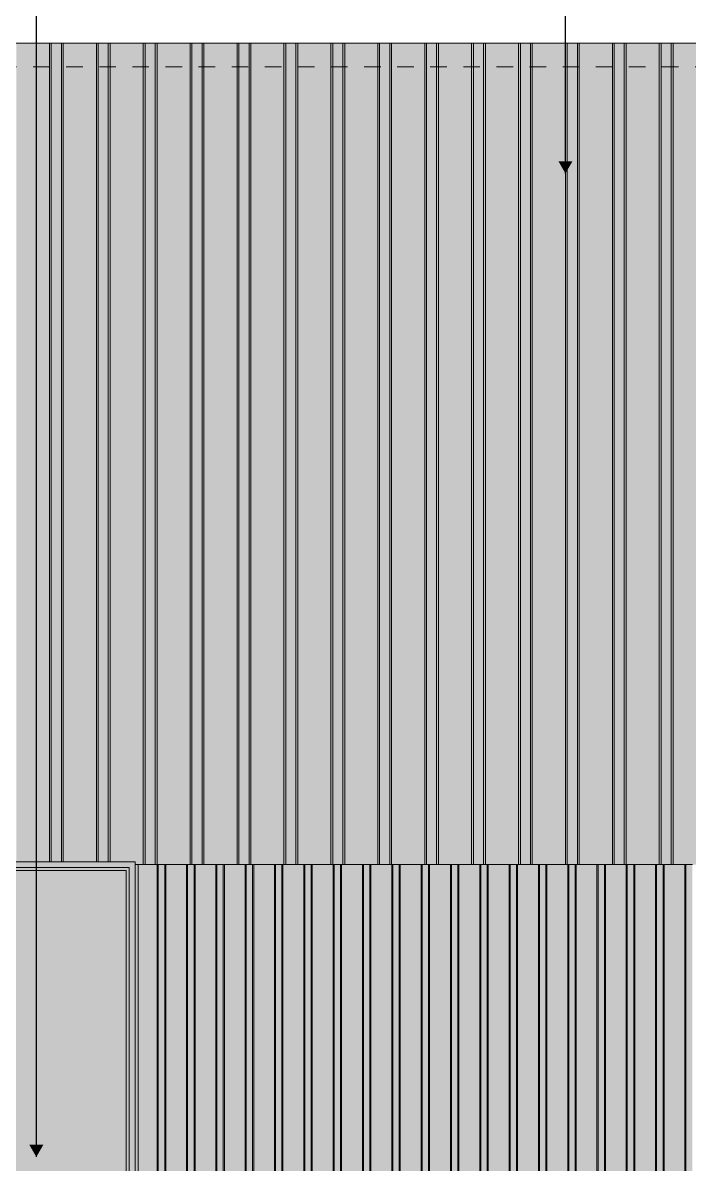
# Model space of a CAD drawing. Header units: millimetres. Extents: x 365175 to 2667127, y -330297 to -162108.
# Drawn here: x 2340302 to 2345984, y -321487 to -311759 of the extents above; entities that cross this region are included whole.
import ezdxf

# ---------------------------------------------------------------- set-up
doc = ezdxf.new("R2010")
doc.units = ezdxf.units.MM
doc.header["$MEASUREMENT"] = 0
doc.linetypes.add('Dashed', pattern=[282.222223, 141.111112, -141.111112])
doc.layers.add('Cotations - Altitudes & Niveaux', color=7, linetype='Continuous')
doc.layers.add('Fenêtres ARCHICAD', color=7, linetype='Continuous')
doc.dimstyles.new('STYLE_GENERE__6', dxfattribs={"dimtxt": 0.18, "dimasz": 114, "dimexe": 0.18, "dimexo": 0.0625, "dimgap": 0, "dimtad": 0, "dimtih": 1, "dimtoh": 1, "dimdec": 4, "dimzin": 0, "dimdsep": 46, "dimcen": 0.09, "dimadec": 0, "dimazin": 0, "dimtfac": 1, "dimtdec": 4, "dimtmove": 0, "dimatfit": 3, "dimldrblk": 'ARROWHEAD_16', "dimfxl": 0, "dimtolj": 1, "dimtzin": 0, "dimarcsym": 0})

# ---------------------------------------------------------------- blocks, each defined once
blk = doc.blocks.new('Élément de coupe_1400_4', base_point=(2775447.7, -323933.6))
at = {"linetype": 'Continuous', "lineweight": 0, "true_color": 0x000000}
blk.add_hatch(color=18, dxfattribs=at).paths.add_polyline_path([(2341259.1, -318933.6), (2341259.1, -323933.6), (2341286.7, -323933.6), (2341286.7, -318933.6)])
blk.add_hatch(color=18, dxfattribs=at).paths.add_polyline_path([(2341259.1, -318933.6), (2341259.1, -323933.6), (2341286.7, -323933.6), (2341286.7, -318933.6)])
blk = doc.blocks.new('Élément de coupe_1413_4', base_point=(2775447.7, -323933.6))
at = {"layer": 'Fenêtres ARCHICAD', "linetype": 'Continuous', "lineweight": 0, "true_color": 0x000000}
for points in [[(2339609, -318933.6), (2339609, -318933.6), (2339609, -323933.6), (2339609.1, -323933.6), (2339609.1, -318908.6), (2339609, -318908.6)], [(2339609, -318933.6), (2339609, -318933.6), (2339609, -323933.6), (2339609.1, -323933.6), (2339609.1, -318908.6), (2339609, -318908.6)], [(2339609.1, -318908.6), (2339609.1, -323933.6), (2339634.1, -323933.6), (2339659.1, -323908.6), (2339659.1, -318958.6)], [(2339609.1, -318908.6), (2339659.1, -318958.6), (2341209.1, -318958.6), (2341259.1, -318908.6)], [(2339659.1, -318983.6), (2339684, -318983.6), (2341184, -318983.6), (2341209, -318983.6), (2341209, -318958.6), (2339659.1, -318958.6)], [(2339659.1, -318983.6), (2339684, -318983.6), (2341184, -318983.6), (2341209, -318983.6), (2341209, -318958.6), (2339659.1, -318958.6)], [(2341209, -318958.6), (2341209, -323908.6), (2341209, -323908.6), (2341209, -318958.6)], [(2341209, -318958.6), (2341209, -323908.6), (2341209, -323908.6), (2341209, -318958.6)], [(2341209.1, -318958.6), (2341209, -318958.6), (2341209, -323908.6), (2341209.1, -323908.6)], [(2341209.1, -318958.6), (2341209, -318958.6), (2341209, -323908.6), (2341209.1, -323908.6)], [(2341209.1, -323908.6), (2341234.1, -323933.6), (2341259.1, -323933.6), (2341259.1, -318908.6), (2341209.1, -318958.6)], [(2339659.1, -318983.6), (2339659.1, -323883.6), (2339684, -323883.6), (2339684, -318983.6)], [(2339659.1, -319544.4), (2339684, -319544.4), (2339684, -318983.6), (2339659.1, -318983.6)], [(2341184, -318983.6), (2339684, -318983.6), (2339684, -323883.6), (2341184, -323883.6)], [(2339684, -319562.8), (2340862.5, -319562.8), (2340862.5, -323883.6), (2341184, -323883.6), (2341184, -318983.6), (2339684, -318983.6)], [(2341184, -318983.6), (2341184, -323883.6), (2341209, -323883.6), (2341209, -318983.6)], [(2341184, -318983.6), (2341184, -323883.6), (2341209, -323883.6), (2341209, -318983.6)], [(2339634.1, -323933.6), (2341234.1, -323933.6), (2341209.1, -323908.6), (2339659.1, -323908.6)], [(2339684, -323883.6), (2339659.1, -323883.6), (2339659.1, -323908.6), (2341209, -323908.6), (2341209, -323883.6), (2341184, -323883.6)], [(2341209, -323883.6), (2340873, -323883.6), (2340873, -323908.6), (2341209, -323908.6)]]:
    blk.add_hatch(color=18, dxfattribs=at).paths.add_polyline_path(points)
at = {"layer": 'Fenêtres ARCHICAD', "color": 7, "linetype": 'Continuous', "lineweight": 5}
for p, q in [((2339609, -318933.6), (2339609, -323933.6)), ((2339609.1, -318908.6), (2339609.1, -323933.6)), ((2341259.1, -318908.6), (2339609.1, -318908.6)), ((2339659.1, -323908.6), (2339659.1, -318958.6)), ((2339659.1, -318958.6), (2341209.1, -318958.6)), ((2341209, -318958.6), (2341209, -323908.6)), ((2341209.1, -318958.6), (2341209.1, -323908.6)), ((2341259.1, -323933.6), (2341259.1, -318908.6)), ((2339684, -323883.6), (2339684, -318983.6)), ((2339684, -318983.6), (2341184, -318983.6)), ((2341184, -318983.6), (2341184, -323883.6)), ((2341209.1, -323908.6), (2339659.1, -323908.6)), ((2341184, -323883.6), (2339684, -323883.6))]:
    blk.add_line(p, q, dxfattribs=at)
blk = doc.blocks.new('Élément de coupe_1420_4', base_point=(2775447.7, -323933.6))
at = {"linetype": 'Continuous', "lineweight": 0, "true_color": 0x000000}
for points in [[(2341286.7, -323933.6), (2341447.9, -323933.6), (2341447.9, -318933.6), (2341286.7, -318933.6)], [(2341286.7, -318950.9), (2341314.7, -318950.9), (2341314.7, -318985.1), (2341401.2, -318985.1), (2341436.2, -318950.9), (2341438.4, -318950.9), (2341288.5, -319226.5), (2341288.5, -323933.6), (2341447.9, -323933.6), (2341447.9, -318933.6), (2341286.7, -318933.6)], [(2341447.9, -323933.6), (2341456.5, -323933.6), (2341456.5, -318933.6), (2341447.9, -318933.6)], [(2341447.9, -323933.6), (2341456.5, -323933.6), (2341456.5, -318933.6), (2341447.9, -318933.6)], [(2341456.5, -323933.6), (2341511.5, -323933.6), (2341511.5, -318933.6), (2341456.5, -318933.6)], [(2341511.5, -323933.6), (2341520.2, -323933.6), (2341520.2, -318933.6), (2341511.5, -318933.6)], [(2341519.6, -318933.6), (2341520.2, -318950.9), (2341520.2, -318933.6)], [(2341520.2, -323933.6), (2341697.9, -323933.6), (2341697.9, -318933.6), (2341520.2, -318933.6)], [(2341697.9, -318933.6), (2341520.2, -318933.6), (2341520.2, -318950.9), (2341688.4, -318950.9), (2341538.5, -319226.5), (2341538.5, -323933.6), (2341697.9, -323933.6)], [(2341697.9, -323933.6), (2341706.5, -323933.6), (2341706.5, -318933.6), (2341697.9, -318933.6)], [(2341697.9, -323933.6), (2341706.5, -323933.6), (2341706.5, -318933.6), (2341697.9, -318933.6)], [(2341706.5, -323933.6), (2341761.5, -323933.6), (2341761.5, -318933.6), (2341706.5, -318933.6)], [(2341761.5, -323933.6), (2341770.2, -323933.6), (2341770.2, -318933.6), (2341761.5, -318933.6)], [(2341770.2, -318933.6), (2341768.6, -318933.6), (2341770.2, -318985.1)], [(2341770.2, -323933.6), (2341947.9, -323933.6), (2341947.9, -318933.6), (2341770.2, -318933.6)], [(2341947.9, -318933.6), (2341770.2, -318933.6), (2341770.2, -318985.1), (2341801.2, -318985.1), (2341836.2, -318950.9), (2341938.4, -318950.9), (2341788.5, -319226.5), (2341788.5, -323933.6), (2341947.9, -323933.6)], [(2341947.9, -323933.6), (2341956.5, -323933.6), (2341956.5, -318933.6), (2341947.9, -318933.6)], [(2341947.9, -323933.6), (2341956.5, -323933.6), (2341956.5, -318933.6), (2341947.9, -318933.6)], [(2341956.5, -323933.6), (2342011.5, -323933.6), (2342011.5, -318933.6), (2341956.5, -318933.6)], [(2342011.5, -323933.6), (2342020.2, -323933.6), (2342020.2, -318933.6), (2342011.5, -318933.6)], [(2342020.2, -318933.6), (2342019.6, -318933.6), (2342020.2, -318950.9)], [(2342020.2, -323933.6), (2342197.9, -323933.6), (2342197.9, -318933.6), (2342020.2, -318933.6)], [(2342020.2, -318950.9), (2342114.7, -318950.9), (2342114.7, -318985.1), (2342169.8, -318985.1), (2342038.5, -319226.5), (2342038.5, -323933.6), (2342197.9, -323933.6), (2342197.9, -318933.6), (2342020.2, -318933.6)], [(2342197.9, -323933.6), (2342206.5, -323933.6), (2342206.5, -318933.6), (2342197.9, -318933.6)], [(2342197.9, -323933.6), (2342206.5, -323933.6), (2342206.5, -318933.6), (2342197.9, -318933.6)], [(2342206.5, -323933.6), (2342261.5, -323933.6), (2342261.5, -318933.6), (2342206.5, -318933.6)], [(2342261.5, -323933.6), (2342270.2, -323933.6), (2342270.2, -318933.6), (2342261.5, -318933.6)], [(2342269.6, -318933.6), (2342270.2, -318950.9), (2342270.2, -318933.6)], [(2342270.2, -323933.6), (2342447.9, -323933.6), (2342447.9, -318933.6), (2342270.2, -318933.6)], [(2342270.2, -318950.9), (2342438.4, -318950.9), (2342288.5, -319226.5), (2342288.5, -323933.6), (2342447.9, -323933.6), (2342447.9, -318933.6), (2342270.2, -318933.6)], [(2342447.9, -323933.6), (2342456.5, -323933.6), (2342456.5, -318933.6), (2342447.9, -318933.6)], [(2342447.9, -323933.6), (2342456.5, -323933.6), (2342456.5, -318933.6), (2342447.9, -318933.6)], [(2342456.5, -323933.6), (2342511.5, -323933.6), (2342511.5, -318933.6), (2342456.5, -318933.6)], [(2342511.5, -323933.6), (2342520.2, -323933.6), (2342520.2, -318933.6), (2342511.5, -318933.6)], [(2342519.6, -318933.6), (2342519.9, -318941.8), (2342519.9, -318976), (2342520.2, -318985.1), (2342520.2, -318933.6)], [(2342520.2, -323933.6), (2342697.9, -323933.6), (2342697.9, -318933.6), (2342520.2, -318933.6)], [(2342520.2, -318985.1), (2342601.2, -318985.1), (2342636.2, -318950.9), (2342688.4, -318950.9), (2342538.5, -319226.5), (2342538.5, -323933.6), (2342697.9, -323933.6), (2342697.9, -318933.6), (2342520.2, -318933.6)], [(2342697.9, -323933.6), (2342706.5, -323933.6), (2342706.5, -318933.6), (2342697.9, -318933.6)], [(2342697.9, -323933.6), (2342706.5, -323933.6), (2342706.5, -318933.6), (2342697.9, -318933.6)], [(2342706.5, -323933.6), (2342761.5, -323933.6), (2342761.5, -318933.6), (2342706.5, -318933.6)], [(2342761.5, -323933.6), (2342770.2, -323933.6), (2342770.2, -318933.6), (2342761.5, -318933.6)], [(2342770.2, -318933.6), (2342769.6, -318933.6), (2342770.2, -318950.9)], [(2342770.2, -323933.6), (2342947.9, -323933.6), (2342947.9, -318933.6), (2342770.2, -318933.6)], [(2342770.2, -318950.9), (2342914.7, -318950.9), (2342914.7, -318985.1), (2342919.8, -318985.1), (2342788.5, -319226.5), (2342788.5, -323933.6), (2342947.9, -323933.6), (2342947.9, -318933.6), (2342770.2, -318933.6)], [(2342947.9, -323933.6), (2342956.5, -323933.6), (2342956.5, -318933.6), (2342947.9, -318933.6)], [(2342947.9, -323933.6), (2342956.5, -323933.6), (2342956.5, -318933.6), (2342947.9, -318933.6)], [(2342956.5, -323933.6), (2343011.5, -323933.6), (2343011.5, -318933.6), (2342956.5, -318933.6)], [(2343011.5, -323933.6), (2343020.2, -323933.6), (2343020.2, -318933.6), (2343011.5, -318933.6)], [(2343018.6, -318933.6), (2343019.2, -318953.6), (2343020.2, -318966.6), (2343020.2, -318933.6)], [(2343020.2, -323933.6), (2343197.9, -323933.6), (2343197.9, -318933.6), (2343020.2, -318933.6)], [(2343020.2, -318966.6), (2343036.2, -318950.9), (2343188.4, -318950.9), (2343038.5, -319226.5), (2343038.5, -323933.6), (2343197.9, -323933.6), (2343197.9, -318933.6), (2343020.2, -318933.6)], [(2343197.9, -323933.6), (2343206.5, -323933.6), (2343206.5, -318933.6), (2343197.9, -318933.6)], [(2343197.9, -323933.6), (2343206.5, -323933.6), (2343206.5, -318933.6), (2343197.9, -318933.6)], [(2343206.5, -323933.6), (2343261.5, -323933.6), (2343261.5, -318933.6), (2343206.5, -318933.6)], [(2343261.5, -323933.6), (2343270.2, -323933.6), (2343270.2, -318933.6), (2343261.5, -318933.6)], [(2343269.6, -318933.6), (2343270.2, -318950.9), (2343270.2, -318933.6)], [(2343270.2, -323933.6), (2343447.9, -323933.6), (2343447.9, -318933.6), (2343270.2, -318933.6)], [(2343270.2, -318950.9), (2343314.7, -318950.9), (2343314.7, -318985.1), (2343401.2, -318985.1), (2343436.2, -318950.9), (2343438.4, -318950.9), (2343288.5, -319226.5), (2343288.5, -323933.6), (2343447.9, -323933.6), (2343447.9, -318933.6), (2343270.2, -318933.6)], [(2343447.9, -323933.6), (2343456.5, -323933.6), (2343456.5, -318933.6), (2343447.9, -318933.6)], [(2343447.9, -323933.6), (2343456.5, -323933.6), (2343456.5, -318933.6), (2343447.9, -318933.6)], [(2343456.5, -323933.6), (2343511.5, -323933.6), (2343511.5, -318933.6), (2343456.5, -318933.6)], [(2343511.5, -323933.6), (2343520.2, -323933.6), (2343520.2, -318933.6), (2343511.5, -318933.6)], [(2343519.6, -318933.6), (2343520.2, -318950.9), (2343520.2, -318933.6)], [(2343520.2, -323933.6), (2343697.9, -323933.6), (2343697.9, -318933.6), (2343520.2, -318933.6)], [(2343520.2, -318950.9), (2343688.4, -318950.9), (2343538.5, -319226.5), (2343538.5, -323933.6), (2343697.9, -323933.6), (2343697.9, -318933.6), (2343520.2, -318933.6)], [(2343697.9, -323933.6), (2343706.5, -323933.6), (2343706.5, -318933.6), (2343697.9, -318933.6)], [(2343697.9, -323933.6), (2343706.5, -323933.6), (2343706.5, -318933.6), (2343697.9, -318933.6)], [(2343706.5, -323933.6), (2343761.5, -323933.6), (2343761.5, -318933.6), (2343706.5, -318933.6)], [(2343761.5, -323933.6), (2343770.2, -323933.6), (2343770.2, -318933.6), (2343761.5, -318933.6)], [(2343770.2, -318933.6), (2343768.6, -318933.6), (2343770.2, -318985.1)], [(2343770.2, -323933.6), (2343947.9, -323933.6), (2343947.9, -318933.6), (2343770.2, -318933.6)], [(2343770.2, -318985.1), (2343801.2, -318985.1), (2343836.2, -318950.9), (2343938.4, -318950.9), (2343788.5, -319226.5), (2343788.5, -323933.6), (2343947.9, -323933.6), (2343947.9, -318933.6), (2343770.2, -318933.6)], [(2343947.9, -323933.6), (2343956.5, -323933.6), (2343956.5, -318933.6), (2343947.9, -318933.6)], [(2343947.9, -323933.6), (2343956.5, -323933.6), (2343956.5, -318933.6), (2343947.9, -318933.6)], [(2343956.5, -323933.6), (2344011.5, -323933.6), (2344011.5, -318933.6), (2343956.5, -318933.6)], [(2344011.5, -323933.6), (2344020.2, -323933.6), (2344020.2, -318933.6), (2344011.5, -318933.6)], [(2344019.6, -318933.6), (2344020.2, -318950.9), (2344020.2, -318933.6)], [(2344020.2, -323933.6), (2344197.9, -323933.6), (2344197.9, -318933.6), (2344020.2, -318933.6)], [(2344197.9, -318933.6), (2344020.2, -318933.6), (2344020.2, -318950.9), (2344114.7, -318950.9), (2344114.7, -318985.1), (2344169.8, -318985.1), (2344038.5, -319226.5), (2344038.5, -323933.6), (2344197.9, -323933.6)], [(2344197.9, -323933.6), (2344206.5, -323933.6), (2344206.5, -318933.6), (2344197.9, -318933.6)], [(2344197.9, -323933.6), (2344206.5, -323933.6), (2344206.5, -318933.6), (2344197.9, -318933.6)], [(2344206.5, -323933.6), (2344261.5, -323933.6), (2344261.5, -318933.6), (2344206.5, -318933.6)], [(2344261.5, -323933.6), (2344270.2, -323933.6), (2344270.2, -318933.6), (2344261.5, -318933.6)], [(2344269.6, -318933.6), (2344270.2, -318950.9), (2344270.2, -318933.6)], [(2344270.2, -323933.6), (2344447.9, -323933.6), (2344447.9, -318933.6), (2344270.2, -318933.6)], [(2344447.9, -318933.6), (2344270.2, -318933.6), (2344270.2, -318950.9), (2344438.4, -318950.9), (2344288.5, -319226.5), (2344288.5, -323933.6), (2344447.9, -323933.6)], [(2344447.9, -323933.6), (2344456.5, -323933.6), (2344456.5, -318933.6), (2344447.9, -318933.6)], [(2344447.9, -323933.6), (2344456.5, -323933.6), (2344456.5, -318933.6), (2344447.9, -318933.6)], [(2344456.5, -323933.6), (2344511.5, -323933.6), (2344511.5, -318933.6), (2344456.5, -318933.6)], [(2344511.5, -323933.6), (2344520.2, -323933.6), (2344520.2, -318933.6), (2344511.5, -318933.6)], [(2344519.6, -318933.6), (2344519.9, -318941.8), (2344519.9, -318976), (2344520.2, -318985.1), (2344520.2, -318933.6)], [(2344520.2, -323933.6), (2344697.9, -323933.6), (2344697.9, -318933.6), (2344520.2, -318933.6)], [(2344520.2, -318985.1), (2344601.2, -318985.1), (2344636.2, -318950.9), (2344688.4, -318950.9), (2344538.5, -319226.5), (2344538.5, -323933.6), (2344697.9, -323933.6), (2344697.9, -318933.6), (2344520.2, -318933.6)], [(2344697.9, -323933.6), (2344706.5, -323933.6), (2344706.5, -318933.6), (2344697.9, -318933.6)], [(2344697.9, -323933.6), (2344706.5, -323933.6), (2344706.5, -318933.6), (2344697.9, -318933.6)], [(2344706.5, -323933.6), (2344761.5, -323933.6), (2344761.5, -318933.6), (2344706.5, -318933.6)], [(2344761.5, -323933.6), (2344770.2, -323933.6), (2344770.2, -318933.6), (2344761.5, -318933.6)], [(2344770.2, -318933.6), (2344769.6, -318933.6), (2344770.2, -318950.9)], [(2344770.2, -323933.6), (2344947.9, -323933.6), (2344947.9, -318933.6), (2344770.2, -318933.6)], [(2344770.2, -318950.9), (2344914.7, -318950.9), (2344914.7, -318985.1), (2344919.8, -318985.1), (2344788.5, -319226.5), (2344788.5, -323933.6), (2344947.9, -323933.6), (2344947.9, -318933.6), (2344770.2, -318933.6)], [(2344947.9, -323933.6), (2344956.5, -323933.6), (2344956.5, -318933.6), (2344947.9, -318933.6)], [(2344947.9, -323933.6), (2344956.5, -323933.6), (2344956.5, -318933.6), (2344947.9, -318933.6)], [(2344956.5, -323933.6), (2345011.5, -323933.6), (2345011.5, -318933.6), (2344956.5, -318933.6)], [(2345011.5, -323933.6), (2345020.2, -323933.6), (2345020.2, -318933.6), (2345011.5, -318933.6)], [(2345018.6, -318933.6), (2345019.2, -318953.6), (2345020.2, -318966.6), (2345020.2, -318933.6)], [(2345020.2, -323933.6), (2345197.9, -323933.6), (2345197.9, -318933.6), (2345020.2, -318933.6)], [(2345020.2, -318933.6), (2345020.2, -318966.6), (2345036.2, -318950.9), (2345188.4, -318950.9), (2345038.5, -319226.5), (2345038.5, -323933.6), (2345197.9, -323933.6), (2345197.9, -318933.6)], [(2345197.9, -323933.6), (2345206.5, -323933.6), (2345206.5, -318933.6), (2345197.9, -318933.6)], [(2345197.9, -323933.6), (2345206.5, -323933.6), (2345206.5, -318933.6), (2345197.9, -318933.6)], [(2345206.5, -323933.6), (2345261.5, -323933.6), (2345261.5, -318933.6), (2345206.5, -318933.6)], [(2345261.5, -323933.6), (2345270.2, -323933.6), (2345270.2, -318933.6), (2345261.5, -318933.6)], [(2345270.2, -318933.6), (2345269.6, -318933.6), (2345270.2, -318950.9)], [(2345270.2, -323933.6), (2345447.9, -323933.6), (2345447.9, -318933.6), (2345270.2, -318933.6)], [(2345270.2, -318950.9), (2345314.7, -318950.9), (2345314.7, -318985.1), (2345401.2, -318985.1), (2345436.2, -318950.9), (2345438.4, -318950.9), (2345288.5, -319226.5), (2345288.5, -323933.6), (2345447.9, -323933.6), (2345447.9, -318933.6), (2345270.2, -318933.6)], [(2345447.9, -323933.6), (2345456.5, -323933.6), (2345456.5, -318933.6), (2345447.9, -318933.6)], [(2345447.9, -323933.6), (2345456.5, -323933.6), (2345456.5, -318933.6), (2345447.9, -318933.6)], [(2345456.5, -323933.6), (2345511.5, -323933.6), (2345511.5, -318933.6), (2345456.5, -318933.6)], [(2345511.5, -323933.6), (2345520.2, -323933.6), (2345520.2, -318933.6), (2345511.5, -318933.6)], [(2345519.6, -318933.6), (2345520.2, -318950.9), (2345520.2, -318933.6)], [(2345520.2, -323933.6), (2345697.9, -323933.6), (2345697.9, -318933.6), (2345520.2, -318933.6)], [(2345697.9, -318933.6), (2345520.2, -318933.6), (2345520.2, -318950.9), (2345688.4, -318950.9), (2345538.5, -319226.5), (2345538.5, -323933.6), (2345697.9, -323933.6)], [(2345697.9, -323933.6), (2345706.5, -323933.6), (2345706.5, -318933.6), (2345697.9, -318933.6)], [(2345697.9, -323933.6), (2345706.5, -323933.6), (2345706.5, -318933.6), (2345697.9, -318933.6)], [(2345706.5, -323933.6), (2345761.5, -323933.6), (2345761.5, -318933.6), (2345706.5, -318933.6)], [(2345761.5, -323933.6), (2345770.2, -323933.6), (2345770.2, -318933.6), (2345761.5, -318933.6)], [(2345770.2, -318933.6), (2345768.6, -318933.6), (2345770.2, -318985.1)], [(2345770.2, -323933.6), (2345947.9, -323933.6), (2345947.9, -318933.6), (2345770.2, -318933.6)], [(2345770.2, -318985.1), (2345801.2, -318985.1), (2345836.2, -318950.9), (2345938.4, -318950.9), (2345788.5, -319226.5), (2345788.5, -323933.6), (2345947.9, -323933.6), (2345947.9, -318933.6), (2345770.2, -318933.6)], [(2345947.9, -323933.6), (2345956.5, -323933.6), (2345956.5, -318933.6), (2345947.9, -318933.6)], [(2345947.9, -323933.6), (2345956.5, -323933.6), (2345956.5, -318933.6), (2345947.9, -318933.6)], [(2345956.5, -323933.6), (2346011.5, -323933.6), (2346011.5, -318933.6), (2345956.5, -318933.6)]]:
    blk.add_hatch(color=18, dxfattribs=at).paths.add_polyline_path(points)
at = {"color": 7, "linetype": 'Continuous', "lineweight": 5}
for p, q in [((2341286.7, -318933.6), (2341286.7, -323933.6)), ((2341447.9, -323933.6), (2341447.9, -318933.6)), ((2341456.5, -318933.6), (2341448.4, -318933.6)), ((2341456.5, -323933.6), (2341456.5, -318933.6)), ((2341511.5, -318933.6), (2341456.5, -318933.6)), ((2341511.5, -323933.6), (2341511.5, -318933.6)), ((2341519.6, -318933.6), (2341511.5, -318933.6)), ((2341520.2, -323933.6), (2341520.2, -318933.6)), ((2341697.9, -323933.6), (2341697.9, -318933.6)), ((2341706.5, -318933.6), (2341698.4, -318933.6)), ((2341706.5, -323933.6), (2341706.5, -318933.6)), ((2341761.5, -318933.6), (2341706.5, -318933.6)), ((2341761.5, -323933.6), (2341761.5, -318933.6)), ((2341768.6, -318933.6), (2341761.5, -318933.6)), ((2341770.2, -323933.6), (2341770.2, -318933.6)), ((2341947.9, -323933.6), (2341947.9, -318933.6)), ((2341956.5, -318933.6), (2341948.4, -318933.6)), ((2341956.5, -323933.6), (2341956.5, -318933.6)), ((2342011.5, -318933.6), (2341956.5, -318933.6)), ((2342011.5, -323933.6), (2342011.5, -318933.6)), ((2342019.6, -318933.6), (2342011.5, -318933.6)), ((2342020.2, -323933.6), (2342020.2, -318933.6)), ((2342197.9, -323933.6), (2342197.9, -318933.6)), ((2342206.5, -318933.6), (2342199.4, -318933.6)), ((2342206.5, -323933.6), (2342206.5, -318933.6)), ((2342261.5, -318933.6), (2342206.5, -318933.6)), ((2342261.5, -323933.6), (2342261.5, -318933.6)), ((2342269.6, -318933.6), (2342261.5, -318933.6)), ((2342270.2, -323933.6), (2342270.2, -318933.6)), ((2342447.9, -323933.6), (2342447.9, -318933.6)), ((2342456.5, -318933.6), (2342448.4, -318933.6)), ((2342456.5, -323933.6), (2342456.5, -318933.6)), ((2342511.5, -318933.6), (2342456.5, -318933.6)), ((2342511.5, -323933.6), (2342511.5, -318933.6)), ((2342519.6, -318933.6), (2342511.5, -318933.6)), ((2342520.2, -323933.6), (2342520.2, -318933.6)), ((2342697.9, -323933.6), (2342697.9, -318933.6)), ((2342706.5, -318933.6), (2342698.4, -318933.6)), ((2342706.5, -323933.6), (2342706.5, -318933.6)), ((2342761.5, -318933.6), (2342706.5, -318933.6)), ((2342761.5, -323933.6), (2342761.5, -318933.6)), ((2342769.6, -318933.6), (2342761.5, -318933.6)), ((2342770.2, -323933.6), (2342770.2, -318933.6)), ((2342947.9, -323933.6), (2342947.9, -318933.6)), ((2342956.5, -318933.6), (2342949.4, -318933.6)), ((2342956.5, -323933.6), (2342956.5, -318933.6)), ((2343011.5, -318933.6), (2342956.5, -318933.6)), ((2343011.5, -323933.6), (2343011.5, -318933.6)), ((2343018.6, -318933.6), (2343011.5, -318933.6)), ((2343020.2, -323933.6), (2343020.2, -318933.6)), ((2343197.9, -323933.6), (2343197.9, -318933.6)), ((2343206.5, -318933.6), (2343198.4, -318933.6)), ((2343206.5, -323933.6), (2343206.5, -318933.6)), ((2343261.5, -318933.6), (2343206.5, -318933.6)), ((2343261.5, -323933.6), (2343261.5, -318933.6)), ((2343269.6, -318933.6), (2343261.5, -318933.6)), ((2343270.2, -323933.6), (2343270.2, -318933.6)), ((2343447.9, -323933.6), (2343447.9, -318933.6)), ((2343456.5, -318933.6), (2343448.4, -318933.6)), ((2343456.5, -323933.6), (2343456.5, -318933.6)), ((2343511.5, -318933.6), (2343456.5, -318933.6)), ((2343511.5, -323933.6), (2343511.5, -318933.6)), ((2343519.6, -318933.6), (2343511.5, -318933.6)), ((2343520.2, -323933.6), (2343520.2, -318933.6)), ((2343697.9, -323933.6), (2343697.9, -318933.6)), ((2343706.5, -318933.6), (2343698.4, -318933.6)), ((2343706.5, -323933.6), (2343706.5, -318933.6)), ((2343761.5, -318933.6), (2343706.5, -318933.6)), ((2343761.5, -323933.6), (2343761.5, -318933.6)), ((2343768.6, -318933.6), (2343761.5, -318933.6)), ((2343770.2, -323933.6), (2343770.2, -318933.6)), ((2343947.9, -323933.6), (2343947.9, -318933.6)), ((2343956.5, -318933.6), (2343948.4, -318933.6)), ((2343956.5, -323933.6), (2343956.5, -318933.6)), ((2344011.5, -318933.6), (2343956.5, -318933.6)), ((2344011.5, -323933.6), (2344011.5, -318933.6)), ((2344019.6, -318933.6), (2344011.5, -318933.6)), ((2344020.2, -323933.6), (2344020.2, -318933.6)), ((2344197.9, -323933.6), (2344197.9, -318933.6)), ((2344206.5, -318933.6), (2344199.4, -318933.6)), ((2344206.5, -323933.6), (2344206.5, -318933.6)), ((2344261.5, -318933.6), (2344206.5, -318933.6)), ((2344261.5, -323933.6), (2344261.5, -318933.6)), ((2344269.6, -318933.6), (2344261.5, -318933.6)), ((2344270.2, -323933.6), (2344270.2, -318933.6)), ((2344447.9, -323933.6), (2344447.9, -318933.6)), ((2344456.5, -318933.6), (2344448.4, -318933.6)), ((2344456.5, -323933.6), (2344456.5, -318933.6)), ((2344511.5, -318933.6), (2344456.5, -318933.6)), ((2344511.5, -323933.6), (2344511.5, -318933.6)), ((2344519.6, -318933.6), (2344511.5, -318933.6)), ((2344520.2, -323933.6), (2344520.2, -318933.6)), ((2344697.9, -323933.6), (2344697.9, -318933.6)), ((2344706.5, -318933.6), (2344698.4, -318933.6)), ((2344706.5, -323933.6), (2344706.5, -318933.6)), ((2344761.5, -318933.6), (2344706.5, -318933.6)), ((2344761.5, -323933.6), (2344761.5, -318933.6)), ((2344769.6, -318933.6), (2344761.5, -318933.6)), ((2344770.2, -323933.6), (2344770.2, -318933.6)), ((2344947.9, -323933.6), (2344947.9, -318933.6)), ((2344956.5, -318933.6), (2344949.4, -318933.6)), ((2344956.5, -323933.6), (2344956.5, -318933.6)), ((2345011.5, -318933.6), (2344956.5, -318933.6)), ((2345011.5, -323933.6), (2345011.5, -318933.6)), ((2345018.6, -318933.6), (2345011.5, -318933.6)), ((2345020.2, -323933.6), (2345020.2, -318933.6)), ((2345197.9, -323933.6), (2345197.9, -318933.6)), ((2345206.5, -318933.6), (2345198.4, -318933.6)), ((2345206.5, -323933.6), (2345206.5, -318933.6)), ((2345261.5, -318933.6), (2345206.5, -318933.6)), ((2345261.5, -323933.6), (2345261.5, -318933.6)), ((2345269.6, -318933.6), (2345261.5, -318933.6)), ((2345270.2, -323933.6), (2345270.2, -318933.6)), ((2345447.9, -323933.6), (2345447.9, -318933.6)), ((2345456.5, -318933.6), (2345448.4, -318933.6)), ((2345456.5, -323933.6), (2345456.5, -318933.6)), ((2345511.5, -318933.6), (2345456.5, -318933.6)), ((2345511.5, -323933.6), (2345511.5, -318933.6)), ((2345519.6, -318933.6), (2345511.5, -318933.6)), ((2345520.2, -323933.6), (2345520.2, -318933.6)), ((2345697.9, -323933.6), (2345697.9, -318933.6)), ((2345706.5, -318933.6), (2345698.4, -318933.6)), ((2345706.5, -323933.6), (2345706.5, -318933.6)), ((2345761.5, -318933.6), (2345706.5, -318933.6)), ((2345761.5, -323933.6), (2345761.5, -318933.6)), ((2345768.6, -318933.6), (2345761.5, -318933.6)), ((2345770.2, -323933.6), (2345770.2, -318933.6)), ((2345947.9, -323933.6), (2345947.9, -318933.6)), ((2345956.5, -318933.6), (2345948.4, -318933.6)), ((2345956.5, -323933.6), (2345956.5, -318933.6)), ((2346011.5, -318933.6), (2345956.5, -318933.6))]:
    blk.add_line(p, q, dxfattribs=at)
blk = doc.blocks.new('Élément de coupe_1453_4', base_point=(2775447.7, -323933.6))
at = {"linetype": 'Continuous', "lineweight": 0, "true_color": 0x000000}
for points in [[(2340246.2, -311933.6), (2340246.2, -318908.6), (2340528.8, -318908.6), (2340528.8, -311933.6)], [(2340528.8, -311933.6), (2340524.6, -311967.7), (2340524.6, -318908.6), (2340528.8, -318908.6)], [(2340528.8, -311933.6), (2340528.8, -318908.6), (2340544.2, -318908.6), (2340544.2, -311933.6)], [(2340528.8, -311933.6), (2340528.8, -318908.6), (2340544.2, -318908.6), (2340544.2, -311933.6)], [(2340544.2, -311933.6), (2340544.2, -318908.6), (2340630.7, -318908.6), (2340630.7, -311933.6)], [(2340630.7, -311933.6), (2340630.7, -318908.6), (2340646.2, -318908.6), (2340646.2, -311933.6)], [(2340646.2, -311933.6), (2340646.2, -318908.6), (2340928.8, -318908.6), (2340928.8, -311933.6)], [(2340928.8, -311933.6), (2340924.6, -311967.7), (2340924.6, -318908.6), (2340928.8, -318908.6)], [(2340928.8, -311933.6), (2340928.8, -318908.6), (2340944.2, -318908.6), (2340944.2, -311933.6)], [(2340928.8, -311933.6), (2340928.8, -318908.6), (2340944.2, -318908.6), (2340944.2, -311933.6)], [(2340944.2, -311933.6), (2340944.2, -318908.6), (2341030.7, -318908.6), (2341030.7, -311933.6)], [(2341030.7, -311933.6), (2341030.7, -318908.6), (2341046.2, -318908.6), (2341046.2, -311933.6)], [(2341328.8, -311933.6), (2341046.2, -311933.6), (2341046.2, -318908.6), (2341259.1, -318908.6), (2341259.1, -318933.6), (2341328.8, -318933.6)], [(2341324.6, -311967.7), (2341324.6, -318933.6), (2341328.8, -318933.6), (2341328.8, -311933.6)], [(2341328.8, -318933.6), (2341344.2, -318933.6), (2341344.2, -311933.6), (2341328.8, -311933.6)], [(2341328.8, -318933.6), (2341344.2, -318933.6), (2341344.2, -311933.6), (2341328.8, -311933.6)], [(2341344.2, -318933.6), (2341430.7, -318933.6), (2341430.7, -311933.6), (2341344.2, -311933.6)], [(2341430.7, -318933.6), (2341446.2, -318933.6), (2341446.2, -311933.6), (2341430.7, -311933.6)], [(2341446.2, -318933.6), (2341728.8, -318933.6), (2341728.8, -311933.6), (2341446.2, -311933.6)], [(2341728.8, -311933.6), (2341724.6, -311967.7), (2341724.6, -318933.6), (2341728.8, -318933.6)], [(2341728.8, -318933.6), (2341744.2, -318933.6), (2341744.2, -311933.6), (2341728.8, -311933.6)], [(2341728.8, -318933.6), (2341744.2, -318933.6), (2341744.2, -311933.6), (2341728.8, -311933.6)], [(2341744.2, -318933.6), (2341830.7, -318933.6), (2341830.7, -311933.6), (2341744.2, -311933.6)], [(2341830.7, -318933.6), (2341846.2, -318933.6), (2341846.2, -311933.6), (2341830.7, -311933.6)], [(2341846.2, -318933.6), (2342128.8, -318933.6), (2342128.8, -311933.6), (2341846.2, -311933.6)], [(2342128.8, -311933.6), (2342124.6, -311967.7), (2342124.6, -318933.6), (2342128.8, -318933.6)], [(2342128.8, -318933.6), (2342144.2, -318933.6), (2342144.2, -311933.6), (2342128.8, -311933.6)], [(2342128.8, -318933.6), (2342144.2, -318933.6), (2342144.2, -311933.6), (2342128.8, -311933.6)], [(2342144.2, -318933.6), (2342230.7, -318933.6), (2342230.7, -311933.6), (2342144.2, -311933.6)], [(2342230.7, -318933.6), (2342246.2, -318933.6), (2342246.2, -311933.6), (2342230.7, -311933.6)], [(2342246.2, -318933.6), (2342528.8, -318933.6), (2342528.8, -311933.6), (2342246.2, -311933.6)], [(2342528.8, -311933.6), (2342524.6, -311967.7), (2342524.6, -318933.6), (2342528.8, -318933.6)], [(2342528.8, -318933.6), (2342544.2, -318933.6), (2342544.2, -311933.6), (2342528.8, -311933.6)], [(2342528.8, -318933.6), (2342544.2, -318933.6), (2342544.2, -311933.6), (2342528.8, -311933.6)], [(2342544.2, -318933.6), (2342630.7, -318933.6), (2342630.7, -311933.6), (2342544.2, -311933.6)], [(2342630.7, -318933.6), (2342646.2, -318933.6), (2342646.2, -311933.6), (2342630.7, -311933.6)], [(2342646.2, -318933.6), (2342928.8, -318933.6), (2342928.8, -311933.6), (2342646.2, -311933.6)], [(2342928.8, -311933.6), (2342924.6, -311967.7), (2342924.6, -318933.6), (2342928.8, -318933.6)], [(2342928.8, -318933.6), (2342944.2, -318933.6), (2342944.2, -311933.6), (2342928.8, -311933.6)], [(2342928.8, -318933.6), (2342944.2, -318933.6), (2342944.2, -311933.6), (2342928.8, -311933.6)], [(2342944.2, -318933.6), (2343030.7, -318933.6), (2343030.7, -311933.6), (2342944.2, -311933.6)], [(2343030.7, -318933.6), (2343046.2, -318933.6), (2343046.2, -311933.6), (2343030.7, -311933.6)], [(2343046.2, -318933.6), (2343328.8, -318933.6), (2343328.8, -311933.6), (2343046.2, -311933.6)], [(2343328.8, -311933.6), (2343324.6, -311967.7), (2343324.6, -318933.6), (2343328.8, -318933.6)], [(2343328.8, -318933.6), (2343344.2, -318933.6), (2343344.2, -311933.6), (2343328.8, -311933.6)], [(2343328.8, -318933.6), (2343344.2, -318933.6), (2343344.2, -311933.6), (2343328.8, -311933.6)], [(2343344.2, -318933.6), (2343430.7, -318933.6), (2343430.7, -311933.6), (2343344.2, -311933.6)], [(2343430.7, -318933.6), (2343446.2, -318933.6), (2343446.2, -311933.6), (2343430.7, -311933.6)], [(2343446.2, -318933.6), (2343728.8, -318933.6), (2343728.8, -311933.6), (2343446.2, -311933.6)], [(2343728.8, -311933.6), (2343724.6, -311967.7), (2343724.6, -318933.6), (2343728.8, -318933.6)], [(2343728.8, -318933.6), (2343744.2, -318933.6), (2343744.2, -311933.6), (2343728.8, -311933.6)], [(2343728.8, -318933.6), (2343744.2, -318933.6), (2343744.2, -311933.6), (2343728.8, -311933.6)], [(2343744.2, -318933.6), (2343830.7, -318933.6), (2343830.7, -311933.6), (2343744.2, -311933.6)], [(2343830.7, -318933.6), (2343846.2, -318933.6), (2343846.2, -311933.6), (2343830.7, -311933.6)], [(2343846.2, -318933.6), (2344128.8, -318933.6), (2344128.8, -311933.6), (2343846.2, -311933.6)], [(2344128.8, -311933.6), (2344124.6, -311967.7), (2344124.6, -318933.6), (2344128.8, -318933.6)], [(2344128.8, -318933.6), (2344144.2, -318933.6), (2344144.2, -311933.6), (2344128.8, -311933.6)], [(2344128.8, -318933.6), (2344144.2, -318933.6), (2344144.2, -311933.6), (2344128.8, -311933.6)], [(2344144.2, -318933.6), (2344230.7, -318933.6), (2344230.7, -311933.6), (2344144.2, -311933.6)], [(2344230.7, -318933.6), (2344246.2, -318933.6), (2344246.2, -311933.6), (2344230.7, -311933.6)], [(2344246.2, -318933.6), (2344528.8, -318933.6), (2344528.8, -311933.6), (2344246.2, -311933.6)], [(2344528.8, -311933.6), (2344524.6, -311967.7), (2344524.6, -318933.6), (2344528.8, -318933.6)], [(2344528.8, -318933.6), (2344544.2, -318933.6), (2344544.2, -311933.6), (2344528.8, -311933.6)], [(2344528.8, -318933.6), (2344544.2, -318933.6), (2344544.2, -311933.6), (2344528.8, -311933.6)], [(2344544.2, -318933.6), (2344630.7, -318933.6), (2344630.7, -311933.6), (2344544.2, -311933.6)], [(2344630.7, -318933.6), (2344646.2, -318933.6), (2344646.2, -311933.6), (2344630.7, -311933.6)], [(2344646.2, -318933.6), (2344928.8, -318933.6), (2344928.8, -311933.6), (2344646.2, -311933.6)], [(2344928.8, -311933.6), (2344924.6, -311967.7), (2344924.6, -318933.6), (2344928.8, -318933.6)], [(2344928.8, -318933.6), (2344944.2, -318933.6), (2344944.2, -311933.6), (2344928.8, -311933.6)], [(2344928.8, -318933.6), (2344944.2, -318933.6), (2344944.2, -311933.6), (2344928.8, -311933.6)], [(2344944.2, -318933.6), (2345030.7, -318933.6), (2345030.7, -311933.6), (2344944.2, -311933.6)], [(2345030.7, -318933.6), (2345046.2, -318933.6), (2345046.2, -311933.6), (2345030.7, -311933.6)], [(2345046.2, -318933.6), (2345328.8, -318933.6), (2345328.8, -311933.6), (2345046.2, -311933.6)], [(2345328.8, -311933.6), (2345324.6, -311967.7), (2345324.6, -318933.6), (2345328.8, -318933.6)], [(2345328.8, -318933.6), (2345344.2, -318933.6), (2345344.2, -311933.6), (2345328.8, -311933.6)], [(2345328.8, -318933.6), (2345344.2, -318933.6), (2345344.2, -311933.6), (2345328.8, -311933.6)], [(2345344.2, -318933.6), (2345430.7, -318933.6), (2345430.7, -311933.6), (2345344.2, -311933.6)], [(2345430.7, -318933.6), (2345446.2, -318933.6), (2345446.2, -311933.6), (2345430.7, -311933.6)], [(2345446.2, -318933.6), (2345728.8, -318933.6), (2345728.8, -311933.6), (2345446.2, -311933.6)], [(2345728.8, -311933.6), (2345724.6, -311967.7), (2345724.6, -318933.6), (2345728.8, -318933.6)], [(2345728.8, -318933.6), (2345744.2, -318933.6), (2345744.2, -311933.6), (2345728.8, -311933.6)], [(2345728.8, -318933.6), (2345744.2, -318933.6), (2345744.2, -311933.6), (2345728.8, -311933.6)], [(2345744.2, -318933.6), (2345830.7, -318933.6), (2345830.7, -311933.6), (2345744.2, -311933.6)], [(2345830.7, -318933.6), (2345846.2, -318933.6), (2345846.2, -311933.6), (2345830.7, -311933.6)], [(2345846.2, -318933.6), (2346128.8, -318933.6), (2346128.8, -311933.6), (2345846.2, -311933.6)]]:
    blk.add_hatch(color=18, dxfattribs=at).paths.add_polyline_path(points)
at = {"color": 7, "linetype": 'Continuous', "lineweight": 5}
for p, q in [((2340528.8, -311933.6), (2340246.2, -311933.6)), ((2340528.8, -318908.6), (2340528.8, -311933.6)), ((2340544.2, -311933.6), (2340528.8, -311933.6)), ((2340544.2, -318908.6), (2340544.2, -311933.6)), ((2340630.7, -311933.6), (2340544.2, -311933.6)), ((2340630.7, -318908.6), (2340630.7, -311933.6)), ((2340646.2, -311933.6), (2340630.7, -311933.6)), ((2340646.2, -318908.6), (2340646.2, -311933.6)), ((2340928.8, -311933.6), (2340646.2, -311933.6)), ((2340928.8, -318908.6), (2340928.8, -311933.6)), ((2340944.2, -311933.6), (2340928.8, -311933.6)), ((2340944.2, -318908.6), (2340944.2, -311933.6)), ((2341030.7, -311933.6), (2340944.2, -311933.6)), ((2341030.7, -318908.6), (2341030.7, -311933.6)), ((2341046.2, -311933.6), (2341030.7, -311933.6)), ((2341046.2, -318908.6), (2341046.2, -311933.6)), ((2341328.8, -311933.6), (2341046.2, -311933.6)), ((2341328.8, -318933.6), (2341328.8, -311933.6)), ((2341344.2, -311933.6), (2341328.8, -311933.6)), ((2341344.2, -318933.6), (2341344.2, -311933.6)), ((2341430.7, -311933.6), (2341344.2, -311933.6)), ((2341430.7, -318933.6), (2341430.7, -311933.6)), ((2341446.2, -311933.6), (2341430.7, -311933.6)), ((2341446.2, -318933.6), (2341446.2, -311933.6)), ((2341728.8, -311933.6), (2341446.2, -311933.6)), ((2341728.8, -318933.6), (2341728.8, -311933.6)), ((2341744.2, -311933.6), (2341728.8, -311933.6)), ((2341744.2, -318933.6), (2341744.2, -311933.6)), ((2341830.7, -311933.6), (2341744.2, -311933.6)), ((2341830.7, -318933.6), (2341830.7, -311933.6)), ((2341846.2, -311933.6), (2341830.7, -311933.6)), ((2341846.2, -318933.6), (2341846.2, -311933.6)), ((2342128.8, -311933.6), (2341846.2, -311933.6)), ((2342128.8, -318933.6), (2342128.8, -311933.6)), ((2342144.2, -311933.6), (2342128.8, -311933.6)), ((2342144.2, -318933.6), (2342144.2, -311933.6)), ((2342230.7, -311933.6), (2342144.2, -311933.6)), ((2342230.7, -318933.6), (2342230.7, -311933.6)), ((2342246.2, -311933.6), (2342230.7, -311933.6)), ((2342246.2, -318933.6), (2342246.2, -311933.6)), ((2342528.8, -311933.6), (2342246.2, -311933.6)), ((2342528.8, -318933.6), (2342528.8, -311933.6)), ((2342544.2, -311933.6), (2342528.8, -311933.6)), ((2342544.2, -318933.6), (2342544.2, -311933.6)), ((2342630.7, -311933.6), (2342544.2, -311933.6)), ((2342630.7, -318933.6), (2342630.7, -311933.6)), ((2342646.2, -311933.6), (2342630.7, -311933.6)), ((2342646.2, -318933.6), (2342646.2, -311933.6)), ((2342928.8, -311933.6), (2342646.2, -311933.6)), ((2342928.8, -318933.6), (2342928.8, -311933.6)), ((2342944.2, -311933.6), (2342928.8, -311933.6)), ((2342944.2, -318933.6), (2342944.2, -311933.6)), ((2343030.7, -311933.6), (2342944.2, -311933.6)), ((2343030.7, -318933.6), (2343030.7, -311933.6)), ((2343046.2, -311933.6), (2343030.7, -311933.6)), ((2343046.2, -318933.6), (2343046.2, -311933.6)), ((2343328.8, -311933.6), (2343046.2, -311933.6)), ((2343328.8, -318933.6), (2343328.8, -311933.6)), ((2343344.2, -311933.6), (2343328.8, -311933.6)), ((2343344.2, -318933.6), (2343344.2, -311933.6)), ((2343430.7, -311933.6), (2343344.2, -311933.6)), ((2343430.7, -318933.6), (2343430.7, -311933.6)), ((2343446.2, -311933.6), (2343430.7, -311933.6)), ((2343446.2, -318933.6), (2343446.2, -311933.6)), ((2343728.8, -311933.6), (2343446.2, -311933.6)), ((2343728.8, -318933.6), (2343728.8, -311933.6)), ((2343744.2, -311933.6), (2343728.8, -311933.6)), ((2343744.2, -318933.6), (2343744.2, -311933.6)), ((2343830.7, -311933.6), (2343744.2, -311933.6)), ((2343830.7, -318933.6), (2343830.7, -311933.6)), ((2343846.2, -311933.6), (2343830.7, -311933.6)), ((2343846.2, -318933.6), (2343846.2, -311933.6)), ((2344128.8, -311933.6), (2343846.2, -311933.6)), ((2344128.8, -318933.6), (2344128.8, -311933.6)), ((2344144.2, -311933.6), (2344128.8, -311933.6)), ((2344144.2, -318933.6), (2344144.2, -311933.6)), ((2344230.7, -311933.6), (2344144.2, -311933.6)), ((2344230.7, -318933.6), (2344230.7, -311933.6)), ((2344246.2, -311933.6), (2344230.7, -311933.6)), ((2344246.2, -318933.6), (2344246.2, -311933.6)), ((2344528.8, -311933.6), (2344246.2, -311933.6)), ((2344528.8, -318933.6), (2344528.8, -311933.6)), ((2344544.2, -311933.6), (2344528.8, -311933.6)), ((2344544.2, -318933.6), (2344544.2, -311933.6)), ((2344630.7, -311933.6), (2344544.2, -311933.6)), ((2344630.7, -318933.6), (2344630.7, -311933.6)), ((2344646.2, -311933.6), (2344630.7, -311933.6)), ((2344646.2, -318933.6), (2344646.2, -311933.6)), ((2344928.8, -311933.6), (2344646.2, -311933.6)), ((2344928.8, -318933.6), (2344928.8, -311933.6)), ((2344944.2, -311933.6), (2344928.8, -311933.6)), ((2344944.2, -318933.6), (2344944.2, -311933.6)), ((2345030.7, -311933.6), (2344944.2, -311933.6)), ((2345030.7, -318933.6), (2345030.7, -311933.6)), ((2345046.2, -311933.6), (2345030.7, -311933.6)), ((2345046.2, -318933.6), (2345046.2, -311933.6)), ((2345328.8, -311933.6), (2345046.2, -311933.6)), ((2345328.8, -318933.6), (2345328.8, -311933.6)), ((2345344.2, -311933.6), (2345328.8, -311933.6)), ((2345344.2, -318933.6), (2345344.2, -311933.6)), ((2345430.7, -311933.6), (2345344.2, -311933.6)), ((2345430.7, -318933.6), (2345430.7, -311933.6)), ((2345446.2, -311933.6), (2345430.7, -311933.6)), ((2345446.2, -318933.6), (2345446.2, -311933.6)), ((2345728.8, -311933.6), (2345446.2, -311933.6)), ((2345728.8, -318933.6), (2345728.8, -311933.6)), ((2345744.2, -311933.6), (2345728.8, -311933.6)), ((2345744.2, -318933.6), (2345744.2, -311933.6)), ((2345830.7, -311933.6), (2345744.2, -311933.6)), ((2345830.7, -318933.6), (2345830.7, -311933.6)), ((2345846.2, -311933.6), (2345830.7, -311933.6)), ((2345846.2, -318933.6), (2345846.2, -311933.6)), ((2346128.8, -311933.6), (2345846.2, -311933.6)), ((2341259.1, -318933.6), (2341328.8, -318933.6)), ((2341328.8, -318933.6), (2341344.2, -318933.6)), ((2341344.2, -318933.6), (2341430.7, -318933.6)), ((2341430.7, -318933.6), (2341446.2, -318933.6)), ((2341446.2, -318933.6), (2341448.4, -318933.6)), ((2341519.6, -318933.6), (2341698.4, -318933.6)), ((2341768.6, -318933.6), (2341830.7, -318933.6)), ((2341830.7, -318933.6), (2341846.2, -318933.6)), ((2341846.2, -318933.6), (2341948.4, -318933.6)), ((2342019.6, -318933.6), (2342128.8, -318933.6)), ((2342128.8, -318933.6), (2342144.2, -318933.6)), ((2342144.2, -318933.6), (2342199.4, -318933.6)), ((2342269.6, -318933.6), (2342448.4, -318933.6)), ((2342519.6, -318933.6), (2342528.8, -318933.6)), ((2342528.8, -318933.6), (2342544.2, -318933.6)), ((2342544.2, -318933.6), (2342630.7, -318933.6)), ((2342630.7, -318933.6), (2342646.2, -318933.6)), ((2342646.2, -318933.6), (2342698.4, -318933.6)), ((2342769.6, -318933.6), (2342928.8, -318933.6)), ((2342928.8, -318933.6), (2342944.2, -318933.6)), ((2342944.2, -318933.6), (2342949.4, -318933.6)), ((2343018.6, -318933.6), (2343030.7, -318933.6)), ((2343030.7, -318933.6), (2343046.2, -318933.6)), ((2343046.2, -318933.6), (2343198.4, -318933.6)), ((2343269.6, -318933.6), (2343328.8, -318933.6)), ((2343328.8, -318933.6), (2343344.2, -318933.6)), ((2343344.2, -318933.6), (2343430.7, -318933.6)), ((2343430.7, -318933.6), (2343446.2, -318933.6)), ((2343446.2, -318933.6), (2343448.4, -318933.6)), ((2343519.6, -318933.6), (2343698.4, -318933.6)), ((2343768.6, -318933.6), (2343830.7, -318933.6)), ((2343830.7, -318933.6), (2343846.2, -318933.6)), ((2343846.2, -318933.6), (2343948.4, -318933.6)), ((2344019.6, -318933.6), (2344128.8, -318933.6)), ((2344128.8, -318933.6), (2344144.2, -318933.6)), ((2344144.2, -318933.6), (2344199.4, -318933.6)), ((2344269.6, -318933.6), (2344448.4, -318933.6)), ((2344519.6, -318933.6), (2344528.8, -318933.6)), ((2344528.8, -318933.6), (2344544.2, -318933.6)), ((2344544.2, -318933.6), (2344630.7, -318933.6)), ((2344630.7, -318933.6), (2344646.2, -318933.6)), ((2344646.2, -318933.6), (2344698.4, -318933.6)), ((2344769.6, -318933.6), (2344928.8, -318933.6)), ((2344928.8, -318933.6), (2344944.2, -318933.6)), ((2344944.2, -318933.6), (2344949.4, -318933.6)), ((2345018.6, -318933.6), (2345030.7, -318933.6)), ((2345030.7, -318933.6), (2345046.2, -318933.6)), ((2345046.2, -318933.6), (2345198.4, -318933.6)), ((2345269.6, -318933.6), (2345328.8, -318933.6)), ((2345328.8, -318933.6), (2345344.2, -318933.6)), ((2345344.2, -318933.6), (2345430.7, -318933.6)), ((2345430.7, -318933.6), (2345446.2, -318933.6)), ((2345446.2, -318933.6), (2345448.4, -318933.6)), ((2345519.6, -318933.6), (2345698.4, -318933.6)), ((2345768.6, -318933.6), (2345830.7, -318933.6)), ((2345830.7, -318933.6), (2345846.2, -318933.6)), ((2345846.2, -318933.6), (2345948.4, -318933.6))]:
    blk.add_line(p, q, dxfattribs=at)
blk = doc.blocks.new('ARROWHEAD_16')
at = {"linetype": 'Continuous', "lineweight": 0}
blk.add_hatch(color=0, dxfattribs=at).paths.add_polyline_path([(-0.9093, 0.525), (0, 0), (-0.9093, -0.525)])
at = {"color": 0, "linetype": 'Continuous', "lineweight": 0}
blk.add_line((0, 0), (-1, 0), dxfattribs=at)

msp = doc.modelspace()

# ---------------------------------------------------------------- linework, layer by layer
at = {"color": 12, "linetype": 'Dashed', "lineweight": 5, "true_color": 0xcc0000}
for p, q in [((2395282.087, -311933.55), (2336113.667, -311933.55)), ((2395282.087, -312133.55), (2336113.667, -312133.55))]:
    msp.add_line(p, q, dxfattribs=at)

# ---------------------------------------------------------------- block references
at = {"lineweight": 0}
for name in ['Élément de coupe_1453_4', 'Élément de coupe_1400_4', 'Élément de coupe_1420_4']:
    msp.add_blockref(name, (2775447.681, -323933.55), dxfattribs=at)
at = {"layer": 'Fenêtres ARCHICAD', "lineweight": 0}
msp.add_blockref('Élément de coupe_1413_4', (2775447.681, -323933.55), dxfattribs=at)

# ---------------------------------------------------------------- leaders
at = {"layer": 'Cotations - Altitudes & Niveaux', "color": 7, "linetype": 'Continuous', "lineweight": 5, "annotation_type": 0, "has_hookline": 1, "hookline_direction": 0}
for points, text_width in [([(2340416.912, -321424.969), (2340416.912, -304588.76), (2340916.912, -304588.76)], 4807.986), ([(2344928.799, -313042.986), (2344928.799, -308305.778), (2345428.799, -308305.778)], 2720)]:
    msp.add_leader(points, dimstyle='STYLE_GENERE__6', dxfattribs=dict(at, text_width=text_width))

doc.saveas('drawing.dxf')
